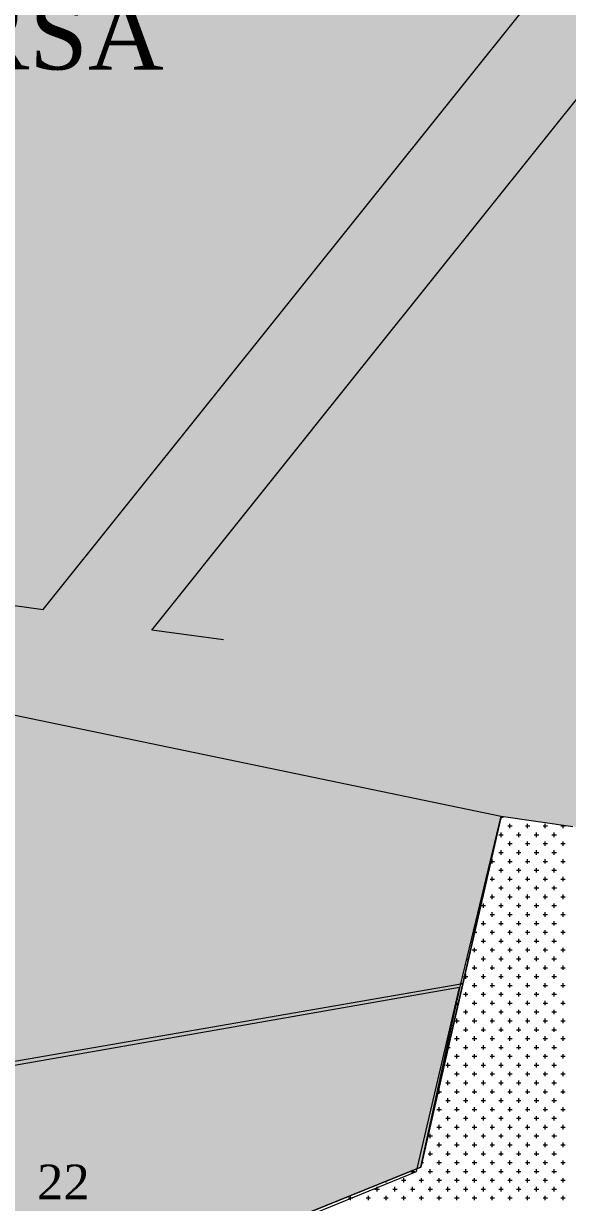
# Model space of a CAD drawing. Header units: metres. Extents: x 476631 to 477421, y 4483749 to 4484052.
# Drawn here: x 477205.2 to 477244.3, y 4483924.5 to 4484009 of the extents above; entities that cross this region are included whole.
import ezdxf

# ---------------------------------------------------------------- set-up
doc = ezdxf.new("R2010")
doc.units = ezdxf.units.M
for name, color, linetype, lineweight in [('03_PARSEL_ALN_YENI', 40, 'Continuous', 0), ('PL_PARK', 97, 'Continuous', 0), ('serbest', 10, 'Continuous', 0), ('SM_SEMBOL', 18, 'Continuous', 0), ('TK_PARSEL', 1, 'Continuous', 0), ('Z_ADAAYRIM', 18, 'Continuous', 0), ('ZC_10', 1, 'Continuous', 0), ('ZC_7', 18, 'Continuous', 0)]:
    doc.layers.add(name, color=color, linetype=linetype, lineweight=lineweight)
doc.styles.get("Standard").update_dxf_attribs({"font": 'TimesNewRoman.ttf'})

msp = doc.modelspace()

# ---------------------------------------------------------------- hatches: boundary and pattern name
at = {"layer": 'serbest'}
h = msp.add_hatch(color=5, dxfattribs=at)
h.dxf.hatch_style = 1
h.paths.add_polyline_path([(477243.593, 4484013.192), (477208.918, 4484039.704), (477205.399, 4484040.397), (477185.707, 4484035.073), (477157.573, 4484032.651), (477153.945, 4484027.326), (477154.478, 4484001.971), (477157.253, 4483996.215), (477167.809, 4483982.032), (477201.89, 4483967.722), (477206.638, 4483967.043)])
at = {"layer": 'serbest', "true_color": 0x636466}
h = msp.add_hatch(color=251, dxfattribs=at)
h.dxf.hatch_style = 1
h.paths.add_polyline_path([(477249.155, 4484008.939), (477252.003, 4484015.572), (477219.816, 4484040.182), (477219.864, 4484040.429), (477208.918, 4484039.704), (477243.593, 4484013.192), (477206.638, 4483967.043), (477214.419, 4483965.561)])
h = msp.add_hatch(color=251, dxfattribs=at)
h.dxf.hatch_style = 1
h.paths.add_polyline_path([(477258.881, 4483959.721), (477214.419, 4483965.561), (477206.638, 4483967.043), (477201.89, 4483967.722), (477186.995, 4483963.128), (477239.489, 4483952.24), (477244.647, 4483951.503), (477257.545, 4483950.057), (477257.61, 4483950.049)])
at = {"layer": 'serbest'}
h = msp.add_hatch(color=4, dxfattribs=at)
h.dxf.hatch_style = 1
h.paths.add_polyline_path([(477233.732, 4483927.066), (477233.745, 4483927.125), (477236.6, 4483940.216), (477203.77, 4483934.526), (477178.031, 4483905.45), (477184.289, 4483895.215), (477205.274, 4483915.618)])
at = {"layer": 'TK_PARSEL', "true_color": 0xf8f6b0}
h = msp.add_hatch(color=51, dxfattribs=at)
h.dxf.hatch_style = 1
h.paths.add_polyline_path([(477413.279, 4483987.122), (477411.676, 4483989.285), (477305.059, 4484000.03), (477249.155, 4484008.939), (477230.363, 4483985.471), (477221.572, 4483974.493), (477214.419, 4483965.561), (477404.13, 4483940.643)])
at = {"layer": 'TK_PARSEL', "true_color": 0x136734}
h = msp.add_hatch(color=116, dxfattribs=at)
h.dxf.hatch_style = 1
h.paths.add_polyline_path([(477239.489, 4483952.24), (477186.995, 4483963.128), (477183.09, 4483960.706), (477180.9, 4483956.426), (477181, 4483947.946), (477183.67, 4483943.856), (477188.62, 4483941.476), (477191.73, 4483940.753), (477201.83, 4483938.406), (477203.77, 4483934.526), (477236.6, 4483940.216)])

# ---------------------------------------------------------------- linework, layer by layer
at = {"layer": '03_PARSEL_ALN_YENI'}
for p, q in [((477239.472, 4483952.117), (477236.747, 4483940.22)), ((477236.747, 4483940.22), (477236.6, 4483940.216))]:
    msp.add_line(p, q, dxfattribs=at)
at = {"layer": 'PL_PARK', "color": 3}
for p, q in [((477236.6, 4483940.216), (477239.497, 4483952.239)), ((477239.497, 4483952.239), (477244.646, 4483951.502)), ((477233.733, 4483927.067), (477236.6, 4483940.216)), ((477205.274, 4483915.619), (477233.733, 4483927.067))]:
    msp.add_line(p, q, dxfattribs=at)
at = {"layer": 'PL_PARK', "color": 3, "linetype": 'Continuous'}
for p, q in [((477239.481, 4483952.17), (477239.647, 4483952.17)), ((477239.489, 4483952.011), (477239.489, 4483952.203)), ((477239.965, 4483951.535), (477240.282, 4483951.535)), ((477240.124, 4483951.376), (477240.124, 4483951.694)), ((477240.759, 4483952.011), (477240.759, 4483952.058)), ((477241.235, 4483951.535), (477241.552, 4483951.535)), ((477241.394, 4483951.376), (477241.394, 4483951.694)), ((477242.505, 4483951.535), (477242.822, 4483951.535)), ((477242.664, 4483951.376), (477242.664, 4483951.694)), ((477243.775, 4483951.535), (477244.092, 4483951.535)), ((477243.934, 4483951.376), (477243.934, 4483951.604)), ((477239.33, 4483950.9), (477239.647, 4483950.9)), ((477239.489, 4483950.741), (477239.489, 4483951.059)), ((477240.124, 4483950.106), (477240.124, 4483950.424)), ((477240.6, 4483950.9), (477240.917, 4483950.9)), ((477240.759, 4483950.741), (477240.759, 4483951.059)), ((477241.394, 4483950.106), (477241.394, 4483950.424)), ((477241.87, 4483950.9), (477242.187, 4483950.9)), ((477242.029, 4483950.741), (477242.029, 4483951.059)), ((477242.664, 4483950.106), (477242.664, 4483950.424)), ((477243.14, 4483950.9), (477243.457, 4483950.9)), ((477243.299, 4483950.741), (477243.299, 4483951.059)), ((477243.934, 4483950.106), (477243.934, 4483950.424)), ((477239.33, 4483949.63), (477239.647, 4483949.63)), ((477239.489, 4483949.471), (477239.489, 4483949.789)), ((477239.965, 4483950.265), (477240.282, 4483950.265)), ((477240.6, 4483949.63), (477240.917, 4483949.63)), ((477240.759, 4483949.471), (477240.759, 4483949.789)), ((477241.235, 4483950.265), (477241.552, 4483950.265)), ((477241.87, 4483949.63), (477242.187, 4483949.63)), ((477242.029, 4483949.471), (477242.029, 4483949.789)), ((477242.505, 4483950.265), (477242.822, 4483950.265)), ((477243.14, 4483949.63), (477243.457, 4483949.63)), ((477243.299, 4483949.471), (477243.299, 4483949.789)), ((477243.775, 4483950.265), (477244.092, 4483950.265)), ((477238.716, 4483948.995), (477239.012, 4483948.995)), ((477238.854, 4483948.836), (477238.854, 4483949.154)), ((477239.965, 4483948.995), (477240.282, 4483948.995)), ((477240.124, 4483948.836), (477240.124, 4483949.154)), ((477241.235, 4483948.995), (477241.552, 4483948.995)), ((477241.394, 4483948.836), (477241.394, 4483949.154)), ((477242.505, 4483948.995), (477242.822, 4483948.995)), ((477242.664, 4483948.836), (477242.664, 4483949.154)), ((477243.775, 4483948.995), (477244.092, 4483948.995)), ((477243.934, 4483948.836), (477243.934, 4483949.154)), ((477238.854, 4483947.566), (477238.854, 4483947.884)), ((477239.33, 4483948.36), (477239.647, 4483948.36)), ((477239.489, 4483948.201), (477239.489, 4483948.519)), ((477240.124, 4483947.566), (477240.124, 4483947.884)), ((477240.6, 4483948.36), (477240.917, 4483948.36)), ((477240.759, 4483948.201), (477240.759, 4483948.519)), ((477241.394, 4483947.566), (477241.394, 4483947.884)), ((477241.87, 4483948.36), (477242.187, 4483948.36)), ((477242.029, 4483948.201), (477242.029, 4483948.519)), ((477242.664, 4483947.566), (477242.664, 4483947.884)), ((477243.14, 4483948.36), (477243.457, 4483948.36)), ((477243.299, 4483948.201), (477243.299, 4483948.519)), ((477243.934, 4483947.566), (477243.934, 4483947.884)), ((477238.256, 4483947.09), (477238.377, 4483947.09)), ((477238.695, 4483947.725), (477239.012, 4483947.725)), ((477239.33, 4483947.09), (477239.647, 4483947.09)), ((477239.489, 4483946.931), (477239.489, 4483947.249)), ((477239.965, 4483947.725), (477240.282, 4483947.725)), ((477240.6, 4483947.09), (477240.917, 4483947.09)), ((477240.759, 4483946.931), (477240.759, 4483947.249)), ((477241.235, 4483947.725), (477241.552, 4483947.725)), ((477241.87, 4483947.09), (477242.187, 4483947.09)), ((477242.029, 4483946.931), (477242.029, 4483947.249)), ((477242.505, 4483947.725), (477242.822, 4483947.725)), ((477243.14, 4483947.09), (477243.457, 4483947.09)), ((477243.299, 4483946.931), (477243.299, 4483947.249)), ((477243.775, 4483947.725), (477244.092, 4483947.725)), ((477238.219, 4483946.931), (477238.219, 4483946.934)), ((477238.695, 4483946.455), (477239.012, 4483946.455)), ((477238.854, 4483946.296), (477238.854, 4483946.614)), ((477239.965, 4483946.455), (477240.282, 4483946.455)), ((477240.124, 4483946.296), (477240.124, 4483946.614)), ((477241.235, 4483946.455), (477241.552, 4483946.455)), ((477241.394, 4483946.296), (477241.394, 4483946.614)), ((477242.505, 4483946.455), (477242.822, 4483946.455)), ((477242.664, 4483946.296), (477242.664, 4483946.614)), ((477243.775, 4483946.455), (477244.092, 4483946.455)), ((477243.934, 4483946.296), (477243.934, 4483946.614)), ((477238.06, 4483945.82), (477238.377, 4483945.82)), ((477238.219, 4483945.661), (477238.219, 4483945.979)), ((477238.854, 4483945.026), (477238.854, 4483945.344)), ((477239.33, 4483945.82), (477239.647, 4483945.82)), ((477239.489, 4483945.661), (477239.489, 4483945.979)), ((477240.124, 4483945.026), (477240.124, 4483945.344)), ((477240.6, 4483945.82), (477240.917, 4483945.82)), ((477240.759, 4483945.661), (477240.759, 4483945.979)), ((477241.394, 4483945.026), (477241.394, 4483945.344)), ((477241.87, 4483945.82), (477242.187, 4483945.82)), ((477242.029, 4483945.661), (477242.029, 4483945.979)), ((477242.664, 4483945.026), (477242.664, 4483945.344)), ((477243.14, 4483945.82), (477243.457, 4483945.82)), ((477243.299, 4483945.661), (477243.299, 4483945.979)), ((477243.934, 4483945.026), (477243.934, 4483945.344)), ((477238.06, 4483944.55), (477238.377, 4483944.55)), ((477238.219, 4483944.391), (477238.219, 4483944.709)), ((477238.695, 4483945.185), (477239.012, 4483945.185)), ((477239.33, 4483944.55), (477239.647, 4483944.55)), ((477239.489, 4483944.391), (477239.489, 4483944.709)), ((477239.965, 4483945.185), (477240.282, 4483945.185)), ((477240.6, 4483944.55), (477240.917, 4483944.55)), ((477240.759, 4483944.391), (477240.759, 4483944.709)), ((477241.235, 4483945.185), (477241.552, 4483945.185)), ((477241.87, 4483944.55), (477242.187, 4483944.55)), ((477242.029, 4483944.391), (477242.029, 4483944.709)), ((477242.505, 4483945.185), (477242.822, 4483945.185)), ((477243.14, 4483944.55), (477243.457, 4483944.55)), ((477243.299, 4483944.391), (477243.299, 4483944.709)), ((477243.775, 4483945.185), (477244.092, 4483945.185)), ((477237.491, 4483943.915), (477237.742, 4483943.915)), ((477237.584, 4483943.756), (477237.584, 4483944.074)), ((477238.695, 4483943.915), (477239.012, 4483943.915)), ((477238.854, 4483943.756), (477238.854, 4483944.074)), ((477239.965, 4483943.915), (477240.282, 4483943.915)), ((477240.124, 4483943.756), (477240.124, 4483944.074)), ((477241.235, 4483943.915), (477241.552, 4483943.915)), ((477241.394, 4483943.756), (477241.394, 4483944.074)), ((477242.505, 4483943.915), (477242.822, 4483943.915)), ((477242.664, 4483943.756), (477242.664, 4483944.074)), ((477243.775, 4483943.915), (477244.092, 4483943.915)), ((477243.934, 4483943.756), (477243.934, 4483944.074)), ((477237.584, 4483942.486), (477237.584, 4483942.804)), ((477238.06, 4483943.28), (477238.377, 4483943.28)), ((477238.219, 4483943.121), (477238.219, 4483943.439)), ((477238.854, 4483942.486), (477238.854, 4483942.804)), ((477239.33, 4483943.28), (477239.647, 4483943.28)), ((477239.489, 4483943.121), (477239.489, 4483943.439)), ((477240.124, 4483942.486), (477240.124, 4483942.804)), ((477240.6, 4483943.28), (477240.917, 4483943.28)), ((477240.759, 4483943.121), (477240.759, 4483943.439)), ((477241.394, 4483942.486), (477241.394, 4483942.804)), ((477241.87, 4483943.28), (477242.187, 4483943.28)), ((477242.029, 4483943.121), (477242.029, 4483943.439)), ((477242.664, 4483942.486), (477242.664, 4483942.804)), ((477243.14, 4483943.28), (477243.457, 4483943.28)), ((477243.299, 4483943.121), (477243.299, 4483943.439)), ((477243.934, 4483942.486), (477243.934, 4483942.804)), ((477237.032, 4483942.01), (477237.107, 4483942.01)), ((477237.425, 4483942.645), (477237.742, 4483942.645)), ((477238.06, 4483942.01), (477238.377, 4483942.01)), ((477238.219, 4483941.851), (477238.219, 4483942.169)), ((477238.695, 4483942.645), (477239.012, 4483942.645)), ((477239.33, 4483942.01), (477239.647, 4483942.01)), ((477239.489, 4483941.851), (477239.489, 4483942.169)), ((477239.965, 4483942.645), (477240.282, 4483942.645)), ((477240.6, 4483942.01), (477240.917, 4483942.01)), ((477240.759, 4483941.851), (477240.759, 4483942.169)), ((477241.235, 4483942.645), (477241.552, 4483942.645)), ((477241.87, 4483942.01), (477242.187, 4483942.01)), ((477242.029, 4483941.851), (477242.029, 4483942.169)), ((477242.505, 4483942.645), (477242.822, 4483942.645)), ((477243.14, 4483942.01), (477243.457, 4483942.01)), ((477243.299, 4483941.851), (477243.299, 4483942.169)), ((477243.775, 4483942.645), (477244.092, 4483942.645)), ((477237.425, 4483941.375), (477237.742, 4483941.375)), ((477237.584, 4483941.216), (477237.584, 4483941.534)), ((477238.695, 4483941.375), (477239.012, 4483941.375)), ((477238.854, 4483941.216), (477238.854, 4483941.534)), ((477239.965, 4483941.375), (477240.282, 4483941.375)), ((477240.124, 4483941.216), (477240.124, 4483941.534)), ((477241.235, 4483941.375), (477241.552, 4483941.375)), ((477241.394, 4483941.216), (477241.394, 4483941.534)), ((477242.505, 4483941.375), (477242.822, 4483941.375)), ((477242.664, 4483941.216), (477242.664, 4483941.534)), ((477243.775, 4483941.375), (477244.092, 4483941.375)), ((477243.934, 4483941.216), (477243.934, 4483941.534)), ((477236.79, 4483940.74), (477237.107, 4483940.74)), ((477236.949, 4483940.581), (477236.949, 4483940.899)), ((477237.584, 4483939.946), (477237.584, 4483940.264)), ((477238.06, 4483940.74), (477238.377, 4483940.74)), ((477238.219, 4483940.581), (477238.219, 4483940.899)), ((477238.854, 4483939.946), (477238.854, 4483940.264)), ((477239.33, 4483940.74), (477239.647, 4483940.74)), ((477239.489, 4483940.581), (477239.489, 4483940.899)), ((477240.124, 4483939.946), (477240.124, 4483940.264)), ((477240.6, 4483940.74), (477240.917, 4483940.74)), ((477240.759, 4483940.581), (477240.759, 4483940.899)), ((477241.394, 4483939.946), (477241.394, 4483940.264)), ((477241.87, 4483940.74), (477242.187, 4483940.74)), ((477242.029, 4483940.581), (477242.029, 4483940.899)), ((477242.664, 4483939.946), (477242.664, 4483940.264)), ((477243.14, 4483940.74), (477243.457, 4483940.74)), ((477243.299, 4483940.581), (477243.299, 4483940.899)), ((477243.934, 4483939.946), (477243.934, 4483940.264)), ((477236.79, 4483939.47), (477237.107, 4483939.47)), ((477236.949, 4483939.311), (477236.949, 4483939.629)), ((477237.425, 4483940.105), (477237.742, 4483940.105)), ((477238.06, 4483939.47), (477238.377, 4483939.47)), ((477238.219, 4483939.311), (477238.219, 4483939.629)), ((477238.695, 4483940.105), (477239.012, 4483940.105)), ((477239.33, 4483939.47), (477239.647, 4483939.47)), ((477239.489, 4483939.311), (477239.489, 4483939.629)), ((477239.965, 4483940.105), (477240.282, 4483940.105)), ((477240.6, 4483939.47), (477240.917, 4483939.47)), ((477240.759, 4483939.311), (477240.759, 4483939.629)), ((477241.235, 4483940.105), (477241.552, 4483940.105)), ((477241.87, 4483939.47), (477242.187, 4483939.47)), ((477242.029, 4483939.311), (477242.029, 4483939.629)), ((477242.505, 4483940.105), (477242.822, 4483940.105)), ((477243.14, 4483939.47), (477243.457, 4483939.47)), ((477243.299, 4483939.311), (477243.299, 4483939.629)), ((477243.775, 4483940.105), (477244.092, 4483940.105)), ((477236.299, 4483938.835), (477236.472, 4483938.835)), ((477236.314, 4483938.676), (477236.314, 4483938.904)), ((477237.425, 4483938.835), (477237.742, 4483938.835)), ((477237.584, 4483938.676), (477237.584, 4483938.994)), ((477238.695, 4483938.835), (477239.012, 4483938.835)), ((477238.854, 4483938.676), (477238.854, 4483938.994)), ((477239.965, 4483938.835), (477240.282, 4483938.835)), ((477240.124, 4483938.676), (477240.124, 4483938.994)), ((477241.235, 4483938.835), (477241.552, 4483938.835)), ((477241.394, 4483938.676), (477241.394, 4483938.994)), ((477242.505, 4483938.835), (477242.822, 4483938.835)), ((477242.664, 4483938.676), (477242.664, 4483938.994)), ((477243.775, 4483938.835), (477244.092, 4483938.835)), ((477243.934, 4483938.676), (477243.934, 4483938.994)), ((477236.314, 4483937.406), (477236.314, 4483937.724)), ((477236.79, 4483938.2), (477237.107, 4483938.2)), ((477236.949, 4483938.041), (477236.949, 4483938.359)), ((477237.584, 4483937.406), (477237.584, 4483937.724)), ((477238.06, 4483938.2), (477238.377, 4483938.2)), ((477238.219, 4483938.041), (477238.219, 4483938.359)), ((477238.854, 4483937.406), (477238.854, 4483937.724)), ((477239.33, 4483938.2), (477239.647, 4483938.2)), ((477239.489, 4483938.041), (477239.489, 4483938.359)), ((477240.124, 4483937.406), (477240.124, 4483937.724)), ((477240.6, 4483938.2), (477240.917, 4483938.2)), ((477240.759, 4483938.041), (477240.759, 4483938.359)), ((477241.394, 4483937.406), (477241.394, 4483937.724)), ((477241.87, 4483938.2), (477242.187, 4483938.2)), ((477242.029, 4483938.041), (477242.029, 4483938.359)), ((477242.664, 4483937.406), (477242.664, 4483937.724)), ((477243.14, 4483938.2), (477243.457, 4483938.2)), ((477243.299, 4483938.041), (477243.299, 4483938.359)), ((477243.934, 4483937.406), (477243.934, 4483937.724)), ((477236.155, 4483937.565), (477236.472, 4483937.565)), ((477236.79, 4483936.93), (477237.107, 4483936.93)), ((477236.949, 4483936.771), (477236.949, 4483937.089)), ((477237.425, 4483937.565), (477237.742, 4483937.565)), ((477238.06, 4483936.93), (477238.377, 4483936.93)), ((477238.219, 4483936.771), (477238.219, 4483937.089)), ((477238.695, 4483937.565), (477239.012, 4483937.565)), ((477239.33, 4483936.93), (477239.647, 4483936.93)), ((477239.489, 4483936.771), (477239.489, 4483937.089)), ((477239.965, 4483937.565), (477240.282, 4483937.565)), ((477240.6, 4483936.93), (477240.917, 4483936.93)), ((477240.759, 4483936.771), (477240.759, 4483937.089)), ((477241.235, 4483937.565), (477241.552, 4483937.565)), ((477241.87, 4483936.93), (477242.187, 4483936.93)), ((477242.029, 4483936.771), (477242.029, 4483937.089)), ((477242.505, 4483937.565), (477242.822, 4483937.565)), ((477243.14, 4483936.93), (477243.457, 4483936.93)), ((477243.299, 4483936.771), (477243.299, 4483937.089)), ((477243.775, 4483937.565), (477244.092, 4483937.565)), ((477236.155, 4483936.295), (477236.472, 4483936.295)), ((477236.314, 4483936.136), (477236.314, 4483936.454)), ((477237.425, 4483936.295), (477237.742, 4483936.295)), ((477237.584, 4483936.136), (477237.584, 4483936.454)), ((477238.695, 4483936.295), (477239.012, 4483936.295)), ((477238.854, 4483936.136), (477238.854, 4483936.454)), ((477239.965, 4483936.295), (477240.282, 4483936.295)), ((477240.124, 4483936.136), (477240.124, 4483936.454)), ((477241.235, 4483936.295), (477241.552, 4483936.295)), ((477241.394, 4483936.136), (477241.394, 4483936.454)), ((477242.505, 4483936.295), (477242.822, 4483936.295)), ((477242.664, 4483936.136), (477242.664, 4483936.454)), ((477243.775, 4483936.295), (477244.092, 4483936.295)), ((477243.934, 4483936.136), (477243.934, 4483936.454)), ((477235.606, 4483935.66), (477235.837, 4483935.66)), ((477235.679, 4483935.501), (477235.679, 4483935.819)), ((477236.314, 4483934.866), (477236.314, 4483935.184)), ((477236.79, 4483935.66), (477237.107, 4483935.66)), ((477236.949, 4483935.501), (477236.949, 4483935.819)), ((477237.584, 4483934.866), (477237.584, 4483935.184)), ((477238.06, 4483935.66), (477238.377, 4483935.66)), ((477238.219, 4483935.501), (477238.219, 4483935.819)), ((477238.854, 4483934.866), (477238.854, 4483935.184)), ((477239.33, 4483935.66), (477239.647, 4483935.66)), ((477239.489, 4483935.501), (477239.489, 4483935.819)), ((477240.124, 4483934.866), (477240.124, 4483935.184)), ((477240.6, 4483935.66), (477240.917, 4483935.66)), ((477240.759, 4483935.501), (477240.759, 4483935.819)), ((477241.394, 4483934.866), (477241.394, 4483935.184)), ((477241.87, 4483935.66), (477242.187, 4483935.66)), ((477242.029, 4483935.501), (477242.029, 4483935.819)), ((477242.664, 4483934.866), (477242.664, 4483935.184)), ((477243.14, 4483935.66), (477243.457, 4483935.66)), ((477243.299, 4483935.501), (477243.299, 4483935.819)), ((477243.934, 4483934.866), (477243.934, 4483935.184)), ((477235.52, 4483934.39), (477235.837, 4483934.39)), ((477235.679, 4483934.231), (477235.679, 4483934.549)), ((477236.155, 4483935.025), (477236.472, 4483935.025)), ((477236.79, 4483934.39), (477237.107, 4483934.39)), ((477236.949, 4483934.231), (477236.949, 4483934.549)), ((477237.425, 4483935.025), (477237.742, 4483935.025)), ((477238.06, 4483934.39), (477238.377, 4483934.39)), ((477238.219, 4483934.231), (477238.219, 4483934.549)), ((477238.695, 4483935.025), (477239.012, 4483935.025)), ((477239.33, 4483934.39), (477239.647, 4483934.39)), ((477239.489, 4483934.231), (477239.489, 4483934.549)), ((477239.965, 4483935.025), (477240.282, 4483935.025)), ((477240.6, 4483934.39), (477240.917, 4483934.39)), ((477240.759, 4483934.231), (477240.759, 4483934.549)), ((477241.235, 4483935.025), (477241.552, 4483935.025)), ((477241.87, 4483934.39), (477242.187, 4483934.39)), ((477242.029, 4483934.231), (477242.029, 4483934.549)), ((477242.505, 4483935.025), (477242.822, 4483935.025)), ((477243.14, 4483934.39), (477243.457, 4483934.39)), ((477243.299, 4483934.231), (477243.299, 4483934.549)), ((477243.775, 4483935.025), (477244.092, 4483935.025)), ((477235.191, 4483933.755), (477235.202, 4483933.755)), ((477236.155, 4483933.755), (477236.472, 4483933.755)), ((477236.314, 4483933.596), (477236.314, 4483933.914)), ((477237.425, 4483933.755), (477237.742, 4483933.755)), ((477237.584, 4483933.596), (477237.584, 4483933.914)), ((477238.695, 4483933.755), (477239.012, 4483933.755)), ((477238.854, 4483933.596), (477238.854, 4483933.914)), ((477239.965, 4483933.755), (477240.282, 4483933.755)), ((477240.124, 4483933.596), (477240.124, 4483933.914)), ((477241.235, 4483933.755), (477241.552, 4483933.755)), ((477241.394, 4483933.596), (477241.394, 4483933.914)), ((477242.505, 4483933.755), (477242.822, 4483933.755)), ((477242.664, 4483933.596), (477242.664, 4483933.914)), ((477243.775, 4483933.755), (477244.092, 4483933.755)), ((477243.934, 4483933.596), (477243.934, 4483933.914)), ((477235.044, 4483932.326), (477235.044, 4483932.644)), ((477235.52, 4483933.12), (477235.837, 4483933.12)), ((477235.679, 4483932.961), (477235.679, 4483933.279)), ((477236.314, 4483932.326), (477236.314, 4483932.644)), ((477236.79, 4483933.12), (477237.107, 4483933.12)), ((477236.949, 4483932.961), (477236.949, 4483933.279)), ((477237.584, 4483932.326), (477237.584, 4483932.644)), ((477238.06, 4483933.12), (477238.377, 4483933.12)), ((477238.219, 4483932.961), (477238.219, 4483933.279)), ((477238.854, 4483932.326), (477238.854, 4483932.644)), ((477239.33, 4483933.12), (477239.647, 4483933.12)), ((477239.489, 4483932.961), (477239.489, 4483933.279)), ((477240.124, 4483932.326), (477240.124, 4483932.644)), ((477240.6, 4483933.12), (477240.917, 4483933.12)), ((477240.759, 4483932.961), (477240.759, 4483933.279)), ((477241.394, 4483932.326), (477241.394, 4483932.644)), ((477241.87, 4483933.12), (477242.187, 4483933.12)), ((477242.029, 4483932.961), (477242.029, 4483933.279)), ((477242.664, 4483932.326), (477242.664, 4483932.644)), ((477243.14, 4483933.12), (477243.457, 4483933.12)), ((477243.299, 4483932.961), (477243.299, 4483933.279)), ((477243.934, 4483932.326), (477243.934, 4483932.644)), ((477234.914, 4483932.485), (477235.202, 4483932.485)), ((477235.52, 4483931.85), (477235.837, 4483931.85)), ((477235.679, 4483931.691), (477235.679, 4483932.009)), ((477236.155, 4483932.485), (477236.472, 4483932.485)), ((477236.79, 4483931.85), (477237.107, 4483931.85)), ((477236.949, 4483931.691), (477236.949, 4483932.009)), ((477237.425, 4483932.485), (477237.742, 4483932.485)), ((477238.06, 4483931.85), (477238.377, 4483931.85)), ((477238.219, 4483931.691), (477238.219, 4483932.009)), ((477238.695, 4483932.485), (477239.012, 4483932.485)), ((477239.33, 4483931.85), (477239.647, 4483931.85)), ((477239.489, 4483931.691), (477239.489, 4483932.009)), ((477239.965, 4483932.485), (477240.282, 4483932.485)), ((477240.6, 4483931.85), (477240.917, 4483931.85)), ((477240.759, 4483931.691), (477240.759, 4483932.009)), ((477241.235, 4483932.485), (477241.552, 4483932.485)), ((477241.87, 4483931.85), (477242.187, 4483931.85)), ((477242.029, 4483931.691), (477242.029, 4483932.009)), ((477242.505, 4483932.485), (477242.822, 4483932.485)), ((477243.14, 4483931.85), (477243.457, 4483931.85)), ((477243.299, 4483931.691), (477243.299, 4483932.009)), ((477243.775, 4483932.485), (477244.092, 4483932.485)), ((477234.885, 4483931.215), (477235.202, 4483931.215)), ((477235.044, 4483931.056), (477235.044, 4483931.374)), ((477236.155, 4483931.215), (477236.472, 4483931.215)), ((477236.314, 4483931.056), (477236.314, 4483931.374)), ((477237.425, 4483931.215), (477237.742, 4483931.215)), ((477237.584, 4483931.056), (477237.584, 4483931.374)), ((477238.695, 4483931.215), (477239.012, 4483931.215)), ((477238.854, 4483931.056), (477238.854, 4483931.374)), ((477239.965, 4483931.215), (477240.282, 4483931.215)), ((477240.124, 4483931.056), (477240.124, 4483931.374)), ((477241.235, 4483931.215), (477241.552, 4483931.215)), ((477241.394, 4483931.056), (477241.394, 4483931.374)), ((477242.505, 4483931.215), (477242.822, 4483931.215)), ((477242.664, 4483931.056), (477242.664, 4483931.374)), ((477243.775, 4483931.215), (477244.092, 4483931.215)), ((477243.934, 4483931.056), (477243.934, 4483931.374)), ((477234.499, 4483930.58), (477234.567, 4483930.58)), ((477235.044, 4483929.786), (477235.044, 4483930.104)), ((477235.52, 4483930.58), (477235.837, 4483930.58)), ((477235.679, 4483930.421), (477235.679, 4483930.739)), ((477236.314, 4483929.786), (477236.314, 4483930.104)), ((477236.79, 4483930.58), (477237.107, 4483930.58)), ((477236.949, 4483930.421), (477236.949, 4483930.739)), ((477237.584, 4483929.786), (477237.584, 4483930.104)), ((477238.06, 4483930.58), (477238.377, 4483930.58)), ((477238.219, 4483930.421), (477238.219, 4483930.739)), ((477238.854, 4483929.786), (477238.854, 4483930.104)), ((477239.33, 4483930.58), (477239.647, 4483930.58)), ((477239.489, 4483930.421), (477239.489, 4483930.739)), ((477240.124, 4483929.786), (477240.124, 4483930.104)), ((477240.6, 4483930.58), (477240.917, 4483930.58)), ((477240.759, 4483930.421), (477240.759, 4483930.739)), ((477241.394, 4483929.786), (477241.394, 4483930.104)), ((477241.87, 4483930.58), (477242.187, 4483930.58)), ((477242.029, 4483930.421), (477242.029, 4483930.739)), ((477242.664, 4483929.786), (477242.664, 4483930.104)), ((477243.14, 4483930.58), (477243.457, 4483930.58)), ((477243.299, 4483930.421), (477243.299, 4483930.739)), ((477243.934, 4483929.786), (477243.934, 4483930.104)), ((477234.25, 4483929.31), (477234.567, 4483929.31)), ((477234.409, 4483929.151), (477234.409, 4483929.469)), ((477234.885, 4483929.945), (477235.202, 4483929.945)), ((477235.52, 4483929.31), (477235.837, 4483929.31)), ((477235.679, 4483929.151), (477235.679, 4483929.469)), ((477236.155, 4483929.945), (477236.472, 4483929.945)), ((477236.79, 4483929.31), (477237.107, 4483929.31)), ((477236.949, 4483929.151), (477236.949, 4483929.469)), ((477237.425, 4483929.945), (477237.742, 4483929.945)), ((477238.06, 4483929.31), (477238.377, 4483929.31)), ((477238.219, 4483929.151), (477238.219, 4483929.469)), ((477238.695, 4483929.945), (477239.012, 4483929.945)), ((477239.33, 4483929.31), (477239.647, 4483929.31)), ((477239.489, 4483929.151), (477239.489, 4483929.469)), ((477239.965, 4483929.945), (477240.282, 4483929.945)), ((477240.6, 4483929.31), (477240.917, 4483929.31)), ((477240.759, 4483929.151), (477240.759, 4483929.469)), ((477241.235, 4483929.945), (477241.552, 4483929.945)), ((477241.87, 4483929.31), (477242.187, 4483929.31)), ((477242.029, 4483929.151), (477242.029, 4483929.469)), ((477242.505, 4483929.945), (477242.822, 4483929.945)), ((477243.14, 4483929.31), (477243.457, 4483929.31)), ((477243.299, 4483929.151), (477243.299, 4483929.469)), ((477243.775, 4483929.945), (477244.092, 4483929.945)), ((477234.885, 4483928.675), (477235.202, 4483928.675)), ((477235.044, 4483928.516), (477235.044, 4483928.834)), ((477236.155, 4483928.675), (477236.472, 4483928.675)), ((477236.314, 4483928.516), (477236.314, 4483928.834)), ((477237.425, 4483928.675), (477237.742, 4483928.675)), ((477237.584, 4483928.516), (477237.584, 4483928.834)), ((477238.695, 4483928.675), (477239.012, 4483928.675)), ((477238.854, 4483928.516), (477238.854, 4483928.834)), ((477239.965, 4483928.675), (477240.282, 4483928.675)), ((477240.124, 4483928.516), (477240.124, 4483928.834)), ((477241.235, 4483928.675), (477241.552, 4483928.675)), ((477241.394, 4483928.516), (477241.394, 4483928.834)), ((477242.505, 4483928.675), (477242.822, 4483928.675)), ((477242.664, 4483928.516), (477242.664, 4483928.834)), ((477243.775, 4483928.675), (477244.092, 4483928.675)), ((477243.934, 4483928.516), (477243.934, 4483928.834)), ((477234.25, 4483928.04), (477234.567, 4483928.04)), ((477234.409, 4483927.881), (477234.409, 4483928.199)), ((477235.044, 4483927.246), (477235.044, 4483927.564)), ((477235.52, 4483928.04), (477235.837, 4483928.04)), ((477235.679, 4483927.881), (477235.679, 4483928.199)), ((477236.314, 4483927.246), (477236.314, 4483927.564)), ((477236.79, 4483928.04), (477237.107, 4483928.04)), ((477236.949, 4483927.881), (477236.949, 4483928.199)), ((477237.584, 4483927.246), (477237.584, 4483927.564)), ((477238.06, 4483928.04), (477238.377, 4483928.04)), ((477238.219, 4483927.881), (477238.219, 4483928.199)), ((477238.854, 4483927.246), (477238.854, 4483927.564)), ((477239.33, 4483928.04), (477239.647, 4483928.04)), ((477239.489, 4483927.881), (477239.489, 4483928.199)), ((477240.124, 4483927.246), (477240.124, 4483927.564)), ((477240.6, 4483928.04), (477240.917, 4483928.04)), ((477240.759, 4483927.881), (477240.759, 4483928.199)), ((477241.394, 4483927.246), (477241.394, 4483927.564)), ((477241.87, 4483928.04), (477242.187, 4483928.04)), ((477242.029, 4483927.881), (477242.029, 4483928.199)), ((477242.664, 4483927.246), (477242.664, 4483927.564)), ((477243.14, 4483928.04), (477243.457, 4483928.04)), ((477243.299, 4483927.881), (477243.299, 4483928.199)), ((477243.934, 4483927.246), (477243.934, 4483927.564)), ((477232.995, 4483926.77), (477233.297, 4483926.77)), ((477233.139, 4483926.611), (477233.139, 4483926.828)), ((477233.774, 4483927.246), (477233.774, 4483927.255)), ((477233.806, 4483927.405), (477233.932, 4483927.405)), ((477234.25, 4483926.77), (477234.567, 4483926.77)), ((477234.409, 4483926.611), (477234.409, 4483926.929)), ((477234.885, 4483927.405), (477235.202, 4483927.405)), ((477235.52, 4483926.77), (477235.837, 4483926.77)), ((477235.679, 4483926.611), (477235.679, 4483926.929)), ((477236.155, 4483927.405), (477236.472, 4483927.405)), ((477236.79, 4483926.77), (477237.107, 4483926.77)), ((477236.949, 4483926.611), (477236.949, 4483926.929)), ((477237.425, 4483927.405), (477237.742, 4483927.405)), ((477238.06, 4483926.77), (477238.377, 4483926.77)), ((477238.219, 4483926.611), (477238.219, 4483926.929)), ((477238.695, 4483927.405), (477239.012, 4483927.405)), ((477239.33, 4483926.77), (477239.647, 4483926.77)), ((477239.489, 4483926.611), (477239.489, 4483926.929)), ((477239.965, 4483927.405), (477240.282, 4483927.405)), ((477240.6, 4483926.77), (477240.917, 4483926.77)), ((477240.759, 4483926.611), (477240.759, 4483926.929)), ((477241.235, 4483927.405), (477241.552, 4483927.405)), ((477241.87, 4483926.77), (477242.187, 4483926.77)), ((477242.029, 4483926.611), (477242.029, 4483926.929)), ((477242.505, 4483927.405), (477242.822, 4483927.405)), ((477243.14, 4483926.77), (477243.457, 4483926.77)), ((477243.299, 4483926.611), (477243.299, 4483926.929)), ((477243.775, 4483927.405), (477244.092, 4483927.405)), ((477231.234, 4483925.976), (477231.234, 4483926.061)), ((477232.345, 4483926.135), (477232.662, 4483926.135)), ((477232.504, 4483925.976), (477232.504, 4483926.294)), ((477233.615, 4483926.135), (477233.932, 4483926.135)), ((477233.774, 4483925.976), (477233.774, 4483926.294)), ((477234.885, 4483926.135), (477235.202, 4483926.135)), ((477235.044, 4483925.976), (477235.044, 4483926.294)), ((477236.155, 4483926.135), (477236.472, 4483926.135)), ((477236.314, 4483925.976), (477236.314, 4483926.294)), ((477237.425, 4483926.135), (477237.742, 4483926.135)), ((477237.584, 4483925.976), (477237.584, 4483926.294)), ((477238.695, 4483926.135), (477239.012, 4483926.135)), ((477238.854, 4483925.976), (477238.854, 4483926.294)), ((477239.965, 4483926.135), (477240.282, 4483926.135)), ((477240.124, 4483925.976), (477240.124, 4483926.294)), ((477241.235, 4483926.135), (477241.552, 4483926.135)), ((477241.394, 4483925.976), (477241.394, 4483926.294)), ((477242.505, 4483926.135), (477242.822, 4483926.135)), ((477242.664, 4483925.976), (477242.664, 4483926.294)), ((477243.775, 4483926.135), (477244.092, 4483926.135)), ((477243.934, 4483925.976), (477243.934, 4483926.294)), ((477228.694, 4483924.706), (477228.694, 4483925.024)), ((477229.964, 4483924.706), (477229.964, 4483925.024)), ((477230.44, 4483925.5), (477230.757, 4483925.5)), ((477230.599, 4483925.341), (477230.599, 4483925.659)), ((477231.234, 4483924.706), (477231.234, 4483925.024)), ((477231.71, 4483925.5), (477232.027, 4483925.5)), ((477231.869, 4483925.341), (477231.869, 4483925.659)), ((477232.504, 4483924.706), (477232.504, 4483925.024)), ((477232.98, 4483925.5), (477233.297, 4483925.5)), ((477233.139, 4483925.341), (477233.139, 4483925.659)), ((477233.774, 4483924.706), (477233.774, 4483925.024)), ((477234.25, 4483925.5), (477234.567, 4483925.5)), ((477234.409, 4483925.341), (477234.409, 4483925.659)), ((477235.044, 4483924.706), (477235.044, 4483925.024)), ((477235.52, 4483925.5), (477235.837, 4483925.5)), ((477235.679, 4483925.341), (477235.679, 4483925.659)), ((477236.314, 4483924.706), (477236.314, 4483925.024)), ((477236.79, 4483925.5), (477237.107, 4483925.5)), ((477236.949, 4483925.341), (477236.949, 4483925.659)), ((477237.584, 4483924.706), (477237.584, 4483925.024)), ((477238.06, 4483925.5), (477238.377, 4483925.5)), ((477238.219, 4483925.341), (477238.219, 4483925.659)), ((477238.854, 4483924.706), (477238.854, 4483925.024)), ((477239.33, 4483925.5), (477239.647, 4483925.5)), ((477239.489, 4483925.341), (477239.489, 4483925.659)), ((477240.124, 4483924.706), (477240.124, 4483925.024)), ((477240.6, 4483925.5), (477240.917, 4483925.5)), ((477240.759, 4483925.341), (477240.759, 4483925.659)), ((477241.394, 4483924.706), (477241.394, 4483925.024)), ((477241.87, 4483925.5), (477242.187, 4483925.5)), ((477242.029, 4483925.341), (477242.029, 4483925.659)), ((477242.664, 4483924.706), (477242.664, 4483925.024)), ((477243.14, 4483925.5), (477243.457, 4483925.5)), ((477243.299, 4483925.341), (477243.299, 4483925.659)), ((477243.934, 4483924.706), (477243.934, 4483925.024)), ((477228.535, 4483924.865), (477228.853, 4483924.865)), ((477229.805, 4483924.865), (477230.123, 4483924.865)), ((477231.075, 4483924.865), (477231.393, 4483924.865)), ((477232.345, 4483924.865), (477232.662, 4483924.865)), ((477233.615, 4483924.865), (477233.932, 4483924.865)), ((477234.885, 4483924.865), (477235.202, 4483924.865)), ((477236.155, 4483924.865), (477236.472, 4483924.865)), ((477237.425, 4483924.865), (477237.742, 4483924.865)), ((477238.695, 4483924.865), (477239.012, 4483924.865)), ((477239.965, 4483924.865), (477240.282, 4483924.865)), ((477241.235, 4483924.865), (477241.552, 4483924.865)), ((477242.505, 4483924.865), (477242.822, 4483924.865)), ((477243.775, 4483924.865), (477244.092, 4483924.865))]:
    msp.add_line(p, q, dxfattribs=at)
at = {"layer": 'serbest'}
for p, q in [((477236.499, 4483939.944), (477203.604, 4483934.187)), ((477233.427, 4483926.765), (477236.499, 4483939.944)), ((477217.683, 4483920.368), (477233.427, 4483926.765))]:
    msp.add_line(p, q, dxfattribs=at)
at = {"layer": 'TK_PARSEL'}
for p, q in [((477206.638, 4483967.043, 218.1), (477243.593, 4484013.192, 218.1)), ((477201.89, 4483967.722, 218.1), (477206.638, 4483967.043, 218.1)), ((477186.995, 4483963.128), (477239.489, 4483952.24)), ((477203.77, 4483934.526), (477236.6, 4483940.216)), ((477236.744, 4483940.22), (477233.732, 4483927.066)), ((477236.6, 4483940.216), (477236.744, 4483940.22)), ((477233.732, 4483927.066), (477205.273, 4483915.618))]:
    msp.add_line(p, q, dxfattribs=at)
at = {"layer": 'Z_ADAAYRIM'}
msp.add_line((477233.733, 4483927.068, 218.1), (477239.498, 4483952.24, 218.1), dxfattribs=at)
at = {"layer": 'ZC_10'}
msp.add_line((477219.566, 4483964.885, 218.1), (477214.419, 4483965.561, 218.1), dxfattribs=at)
msp.add_line((477219.566, 4483964.885, 218.1), (477214.419, 4483965.561, 218.1), dxfattribs=at)
msp.add_line((477219.566, 4483964.885, 218.1), (477214.419, 4483965.561, 218.1), dxfattribs=at)
at = {"layer": 'ZC_7'}
for p, q in [((477230.363, 4483985.471, 218.1), (477249.155, 4484008.939, 218.1)), ((477230.363, 4483985.471, 218.1), (477249.155, 4484008.939, 218.1)), ((477230.363, 4483985.471, 218.1), (477249.155, 4484008.939, 218.1)), ((477230.363, 4483985.471, 218.1), (477249.155, 4484008.939, 218.1)), ((477221.572, 4483974.493, 218.1), (477230.363, 4483985.471, 218.1)), ((477221.572, 4483974.493, 218.1), (477230.363, 4483985.471, 218.1)), ((477221.572, 4483974.493, 218.1), (477230.363, 4483985.471, 218.1)), ((477221.572, 4483974.493, 218.1), (477230.363, 4483985.471, 218.1)), ((477214.419, 4483965.561, 218.1), (477221.572, 4483974.493, 218.1)), ((477214.419, 4483965.561, 218.1), (477221.572, 4483974.493, 218.1)), ((477214.419, 4483965.561, 218.1), (477221.572, 4483974.493, 218.1)), ((477214.419, 4483965.561, 218.1), (477221.572, 4483974.493, 218.1))]:
    msp.add_line(p, q, dxfattribs=at)

# ---------------------------------------------------------------- texts
at = {"layer": 'serbest', "insert": (477206.19, 4483927.258), "char_height": 2.5, "attachment_point": 1}
msp.add_mtext_dynamic_manual_height_columns('22', width=11.84476, gutter_width=12.5, heights=[0], dxfattribs=at)
at = {"layer": 'SM_SEMBOL', "color": 9, "lineweight": 0, "true_color": 0xc7c8ca}
msp.add_text('NOVA ARSA', height=5, rotation=359.80734, dxfattribs=at).set_placement((477171.44, 4484005.882))

doc.saveas('drawing.dxf')
